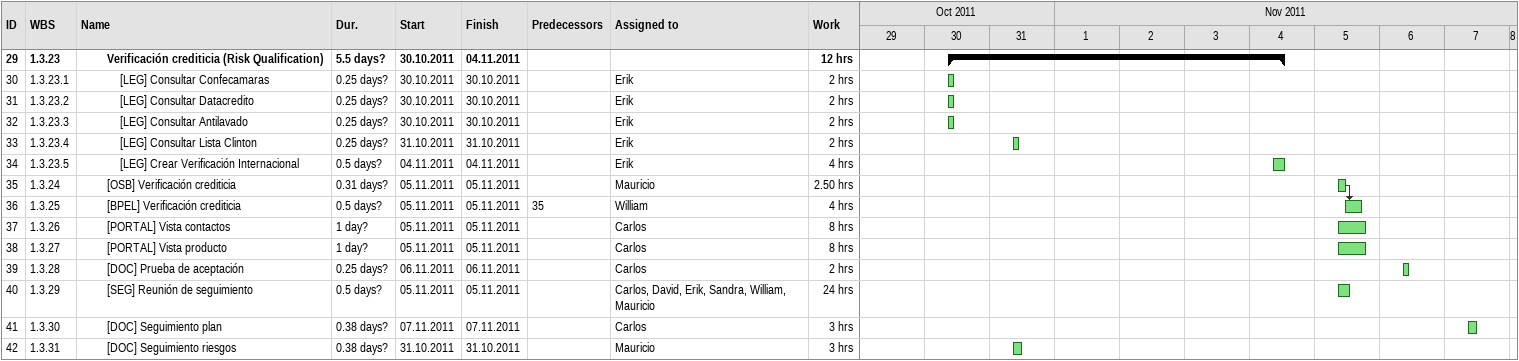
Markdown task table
| ID | WBS | Task | Duration | Start | Finish | Predecessors | Resources | Work (h) |
|---|---|---|---|---|---|---|---|---|
| 29 | 1.3.23 | **Verificación crediticia (Risk Qualification)** | 5.5d? | 2011-10-30 | 2011-11-04 |  |  | 12 |
| 30 | 1.3.23.1 | [LEG] Consultar Confecamaras | 0.25d? | 2011-10-30 | 2011-10-30 |  | Erik | 2 |
| 31 | 1.3.23.2 | [LEG] Consultar Datacredito | 0.25d? | 2011-10-30 | 2011-10-30 |  | Erik | 2 |
| 32 | 1.3.23.3 | [LEG] Consultar Antilavado | 0.25d? | 2011-10-30 | 2011-10-30 |  | Erik | 2 |
| 33 | 1.3.23.4 | [LEG] Consultar Lista Clinton | 0.25d? | 2011-10-31 | 2011-10-31 |  | Erik | 2 |
| 34 | 1.3.23.5 | [LEG] Crear Verificación Internacional | 0.5d? | 2011-11-04 | 2011-11-04 |  | Erik | 4 |
| 35 | 1.3.24 | [OSB] Verificación crediticia | 0.31d? | 2011-11-05 | 2011-11-05 |  | Mauricio | 2.50 |
| 36 | 1.3.25 | [BPEL] Verificación crediticia | 0.5d? | 2011-11-05 | 2011-11-05 | 35 | William | 4 |
| 37 | 1.3.26 | [PORTAL] Vista contactos | 1d? | 2011-11-05 | 2011-11-05 |  | Carlos | 8 |
| 38 | 1.3.27 | [PORTAL] Vista producto | 1d? | 2011-11-05 | 2011-11-05 |  | Carlos | 8 |
| 39 | 1.3.28 | [DOC] Prueba de aceptación | 0.25d? | 2011-11-06 | 2011-11-06 |  | Carlos | 2 |
| 40 | 1.3.29 | [SEG] Reunión de seguimiento | 0.5d? | 2011-11-05 | 2011-11-05 |  | Carlos, David, Erik, Sandra, William, Mauricio | 24 |
| 41 | 1.3.30 | [DOC] Seguimiento plan | 0.38d? | 2011-11-07 | 2011-11-07 |  | Carlos | 3 |
| 42 | 1.3.31 | [DOC] Seguimiento riesgos | 0.38d? | 2011-10-31 | 2011-10-31 |  | Mauricio | 3 |
